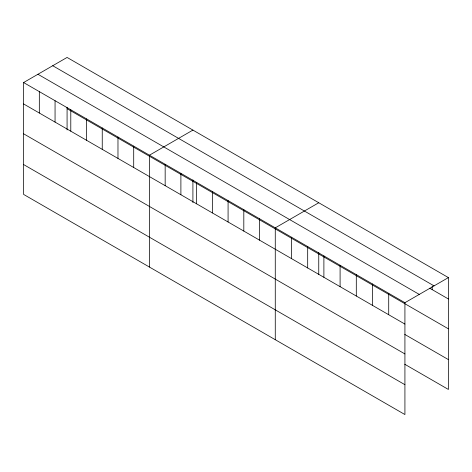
<?xml version="1.0" encoding="UTF-8"?>
<svg xmlns="http://www.w3.org/2000/svg" width="472" height="472" viewBox="0 0 472 472"><rect width="100%" height="100%" fill="white"/><g stroke="black" fill="none" stroke-linecap="round" stroke-linejoin="round"><path stroke-width="0.71" d="M23.6 82.547L404.923 302.699L404.923 414.558L23.6 194.405L23.6 82.547L67.077 57.442L448.4 277.595L448.4 389.453L404.769 364.26M192.912 130.095L149.435 155.2L149.435 267.052M318.753 202.748L275.27 227.846L275.27 339.704M404.923 302.699L448.4 277.595M52.728 65.726L434.051 285.879M429.703 288.197L448.4 298.988M37.949 74.263L419.272 294.416M67.077 108.69L448.4 328.842M23.6 103.94L404.923 324.093M404.769 334.412L448.4 359.599M23.6 133.794L404.923 353.947M23.6 164.551L404.923 384.704M432.193 286.067L432.193 289.637M388.716 293.342L388.716 314.736M372.508 283.985L372.508 305.378M356.301 274.633L356.301 296.027M340.094 265.276L340.094 286.669M323.892 255.918L323.892 277.312M318.753 252.567L318.753 274.498M307.685 246.561L307.685 267.954M291.478 237.204L291.478 258.597M259.541 218.766L259.541 240.159M243.812 209.686L243.812 231.079M228.082 200.606L228.082 221.999M212.353 191.52L212.353 212.913M196.623 182.44L196.623 203.833M192.912 179.92L192.912 202.577M180.894 173.36L180.894 194.753M165.165 164.28L165.165 185.673M133.706 146.113L133.706 167.507M117.976 137.033L117.976 158.427M102.247 127.953L102.247 149.347M86.518 118.873L86.518 140.267M70.788 109.793L70.788 131.186M67.077 107.268L67.077 129.93M55.059 100.707L55.059 122.1M39.329 91.627L39.329 113.02"/></g></svg>
